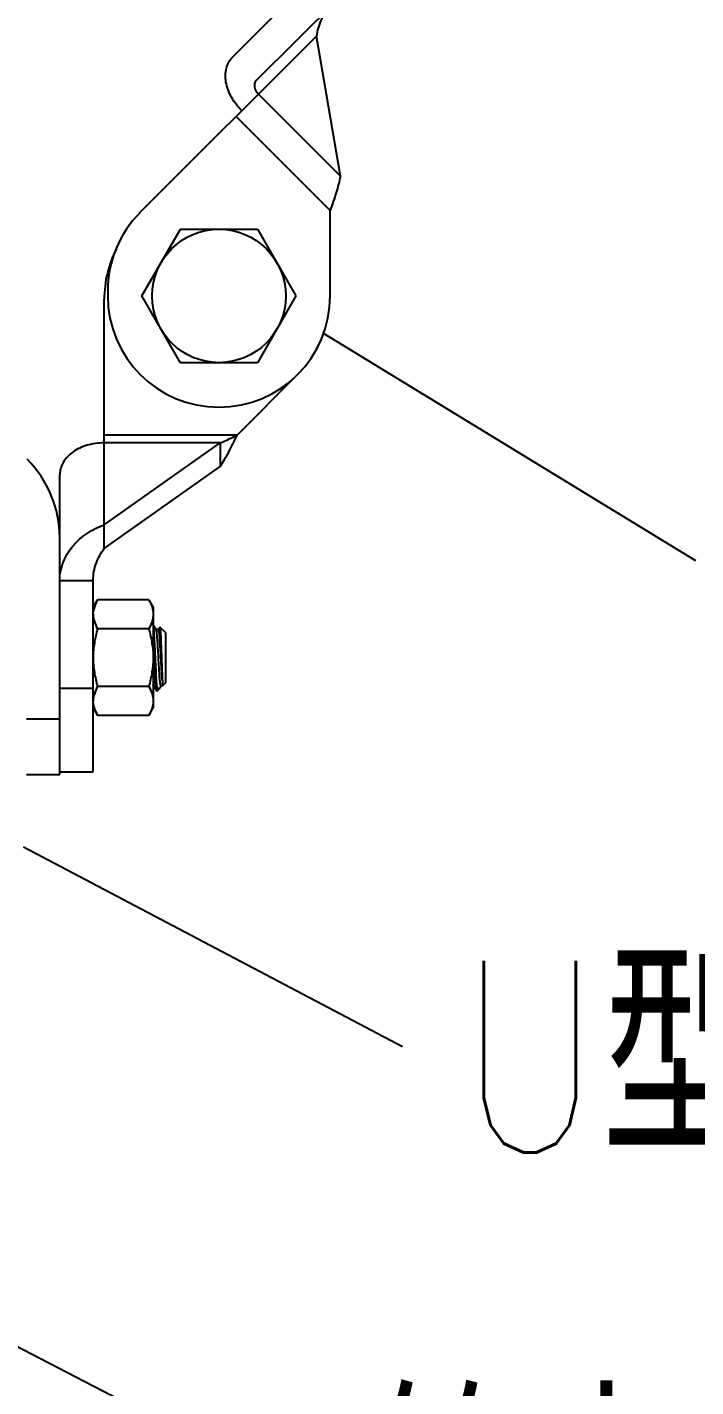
# Model space of a CAD drawing. Extents: x 1725261 to 1937680, y 860327 to 1571294.
# Drawn here: x 1851645 to 1853041, y 1209677 to 1212515 of the extents above; entities that cross this region are included whole.
import ezdxf

# ---------------------------------------------------------------- set-up
doc = ezdxf.new("R2010")
doc.units = 0
doc.header["$LTSCALE"] = 1000
doc.header["$MEASUREMENT"] = 0
doc.layers.add('W_DIM', color=4, linetype='Continuous')
doc.styles.get("Standard").update_dxf_attribs({"font": 'gbenor.shx', "bigfont": 'gbcbig.shx'})
doc.styles.add('wwp100', font='txt.shx', dxfattribs={"width": 0.7, "height": 400, "bigfont": 'hztxt.shx'})
doc.dimstyles.get("Standard").update_dxf_attribs({"dimtxt": 0.18, "dimasz": 0.18, "dimexe": 0.18, "dimexo": 0.0625, "dimgap": 0.09, "dimtad": 0, "dimtih": 1, "dimtoh": 1, "dimdec": 4, "dimzin": 0, "dimdsep": 46, "dimtxsty": 'Standard', "dimcen": 0.09, "dimadec": 0, "dimazin": 0, "dimtfac": 1, "dimtdec": 4, "dimtofl": 0, "dimtmove": 0, "dimatfit": 3, "dimfxl": 0, "dimtolj": 1, "dimtzin": 0, "dimarcsym": 0})

msp = doc.modelspace()

# ---------------------------------------------------------------- linework, layer by layer
at = {"linetype": 'Continuous'}
for p, q in [((1852073.9, 1212452.4), (1852244.3, 1212622.9)), ((1852123.1, 1212403.2), (1852293.6, 1212573.6)), ((1851881.2, 1212128.4), (1852248.9, 1212496.1)), ((1852299.1, 1212204), (1852248.9, 1212496.1)), ((1852299.1, 1212204), (1852127.9, 1212375.1)), ((1852081.5, 1212328.7), (1852277.8, 1212132.3)), ((1852277.8, 1211954), (1852277.8, 1212132.3)), ((1851884.5, 1211954), (1851965, 1212093.4)), ((1851965, 1212093.4), (1852126, 1212093.4)), ((1852126, 1212093.4), (1852206.4, 1211954)), ((1851813.2, 1211964.1), (1851813.2, 1211954)), ((1851965, 1211814.6), (1851884.5, 1211954)), ((1852206.4, 1211954), (1852126, 1211814.6)), ((1851806, 1211426.8), (1851806, 1211946.8)), ((1852126, 1211814.6), (1851965, 1211814.6)), ((1852083.6, 1211663.6), (1852209.8, 1211789.7)), ((1852083.6, 1211663.6), (1851806, 1211663.6)), ((1852048, 1211647.1), (1851806, 1211647.1)), ((1851806, 1211476), (1852048, 1211647.1)), ((1852048, 1211647.1), (1852048, 1211597.9)), ((1851713.1, 1210955), (1851713.1, 1211581.4)), ((1851806, 1211426.8), (1852048, 1211597.9)), ((1851713.1, 1211359.9), (1851782.8, 1211359.9)), ((1851782.8, 1210960.8), (1851782.8, 1211359.9)), ((1851782.8, 1211303.5), (1851792.1, 1211319.6)), ((1851898.9, 1211319.6), (1851792.1, 1211319.6)), ((1851898.9, 1211319.6), (1851908.2, 1211303.5)), ((1851908.2, 1211303.5), (1851908.2, 1211094.4)), ((1851898.9, 1211259.3), (1851792.1, 1211259.3)), ((1851914.5, 1211257.3), (1851908.2, 1211268.2)), ((1851919.2, 1211257.6), (1851914.2, 1211257.6)), ((1851922, 1211262.7), (1851919.1, 1211257.7)), ((1851922, 1211262.7), (1851922.2, 1211262.8)), ((1851933.8, 1211251.2), (1851922.2, 1211262.8)), ((1851933.8, 1211251.2), (1851933.8, 1211146.7)), ((1851713.1, 1211135.1), (1851782.8, 1211135.1)), ((1851898.9, 1211138.6), (1851792.1, 1211138.6)), ((1851908.2, 1211140.3), (1851909.1, 1211140.3)), ((1851908.8, 1211140.6), (1851908.6, 1211140.9)), ((1851908.8, 1211140.6), (1851915.2, 1211129.5)), ((1851915.4, 1211129.2), (1851915.2, 1211129.5)), ((1851916.3, 1211129.2), (1851915.4, 1211129.2)), ((1851916.3, 1211129.2), (1851916.3, 1211138.1)), ((1851920.2, 1211133.1), (1851916.3, 1211129.2)), ((1851920.2, 1211133.1), (1851920.9, 1211134)), ((1851920.9, 1211134), (1851924.5, 1211140.3)), ((1851924.4, 1211140.3), (1851927.4, 1211140.3)), ((1851927.4, 1211151.4), (1851927.4, 1211140.3)), ((1851933.8, 1211146.7), (1851927.4, 1211140.3)), ((1851643.4, 1211071.2), (1851713.1, 1211071.2)), ((1851782.8, 1211094.4), (1851792.1, 1211078.3)), ((1851898.9, 1211078.3), (1851792.1, 1211078.3)), ((1851898.9, 1211078.3), (1851908.2, 1211094.4)), ((1851713.1, 1210960.8), (1851782.8, 1210960.8)), ((1851643.4, 1210955), (1851713.1, 1210955))]:
    msp.add_line(p, q, dxfattribs=at)
msp.add_circle((1852045.5, 1211954), 139.4, dxfattribs=at)
for centre, radius, start, end in [((1852045.5, 1211964.1), 232.3, 135, 180), ((1852038.3, 1211946.8), 232.3, 152.9997, 180), ((1852045.5, 1211954), 232.3, 180, 0), ((1851480.7, 1211448.7), 232.3, 0, 45), ((1851829.7, 1211289.3), 47, 172.5984, 173.3691), ((1851913, 1211142.6), 4.7, 198.4953, 200.8866), ((1851829.7, 1211108.6), 47, 186.6309, 187.4031)]:
    msp.add_arc(centre, radius, start, end, dxfattribs=at)
for points, knots in [([(1852279.8, 1212559.8), (1852271, 1212551), (1852257.2, 1212530.7), (1852250.7, 1212507.4), (1852248.9, 1212496.1)], [0, 0, 0, 0, 0.522516, 1, 1, 1, 1]), ([(1852093.1, 1212340.3), (1852084.6, 1212348.7), (1852070.4, 1212367.4), (1852058.6, 1212398.6), (1852058.5, 1212429.1), (1852067.7, 1212446.3), (1852073.9, 1212452.4)], [0, 0, 0, 0, 0.287971, 0.555344, 0.790532, 1, 1, 1, 1]), ([(1852123.1, 1212403.2), (1852120, 1212400), (1852117.9, 1212388.2), (1852123.9, 1212379.2), (1852127.9, 1212375.1)], [0, 0, 0, 0, 0.440241, 1, 1, 1, 1]), ([(1852299.1, 1212204), (1852297, 1212192.5), (1852290.2, 1212168.4), (1852282.1, 1212144.9), (1852277.8, 1212132.3)], [0, 0, 0, 0, 0.468219, 1, 1, 1, 1]), ([(1851806, 1211647.1), (1851794, 1211647.1), (1851770.8, 1211644), (1851740.4, 1211630.3), (1851718.7, 1211608.8), (1851713.1, 1211590.1), (1851713.1, 1211581.4)], [0, 0, 0, 0, 0.287969, 0.555344, 0.790533, 1, 1, 1, 1]), ([(1852048, 1211647.1), (1852051, 1211648.2), (1852063.2, 1211653.1), (1852074.8, 1211659.1), (1852083.6, 1211663.6)], [0, 0, 0, 0, 0.244001, 1, 1, 1, 1]), ([(1852048, 1211597.9), (1852054.6, 1211607.5), (1852066.9, 1211629.3), (1852077.8, 1211651.7), (1852083.6, 1211663.6)], [0, 0, 0, 0, 0.468219, 1, 1, 1, 1]), ([(1851713.1, 1211359.9), (1851713.1, 1211372.7), (1851718.1, 1211398.9), (1851745.7, 1211444.3), (1851781, 1211467.4), (1851806, 1211476)], [0, 0, 0, 0, 0.244342, 0.495326, 1, 1, 1, 1]), ([(1851782.8, 1211359.9), (1851782.8, 1211372.4), (1851787.3, 1211396.5), (1851799.3, 1211417.5), (1851806, 1211426.8)], [0, 0, 0, 0, 0.522516, 1, 1, 1, 1]), ([(1851792.1, 1211319.6), (1851791, 1211317.7), (1851786.9, 1211310.1), (1851784, 1211301.7), (1851783.1, 1211295.4)], [0, 0, 0, 0, 0.26074, 1, 1, 1, 1]), ([(1851898.9, 1211319.6), (1851901.6, 1211314.9), (1851906.3, 1211305.3), (1851908.2, 1211294.6), (1851908.2, 1211289.5)], [0, 0, 0, 0, 0.514931, 1, 1, 1, 1]), ([(1851782.8, 1211289.5), (1851782.8, 1211284.3), (1851784.7, 1211273.7), (1851789.4, 1211264), (1851792.1, 1211259.3)], [0, 0, 0, 0, 0.485069, 1, 1, 1, 1]), ([(1851908.2, 1211289.5), (1851908.2, 1211284.3), (1851906.3, 1211273.7), (1851901.6, 1211264), (1851898.9, 1211259.3)], [0, 0, 0, 0, 0.485069, 1, 1, 1, 1]), ([(1851792.1, 1211259.3), (1851789.3, 1211249.5), (1851784.5, 1211229.6), (1851782.8, 1211209.1), (1851782.8, 1211198.9)], [0, 0, 0, 0, 0.500104, 1, 1, 1, 1]), ([(1851898.9, 1211259.3), (1851901.7, 1211249.5), (1851906.4, 1211229.6), (1851908.2, 1211209.1), (1851908.2, 1211198.9)], [0, 0, 0, 0, 0.500104, 1, 1, 1, 1]), ([(1851916.3, 1211138.1), (1851915.3, 1211148.6), (1851914.5, 1211166.1), (1851913.3, 1211190.9), (1851912.3, 1211212), (1851911.3, 1211231.8), (1851910.5, 1211248.4), (1851909.3, 1211260.1), (1851908.9, 1211266.3), (1851908.2, 1211268.1)], [0, 0, 0, 0, 0.242677, 0.403766, 0.571084, 0.728325, 0.86011, 0.953625, 1, 1, 1, 1]), ([(1851914.8, 1211130.8), (1851914.3, 1211132.7), (1851913.8, 1211137.9), (1851912.6, 1211152.7), (1851911.4, 1211177.2), (1851909.9, 1211209.1), (1851908.8, 1211231.3), (1851908.2, 1211242)], [0, 0, 0, 0, 0.052851, 0.14115, 0.400167, 0.712507, 1, 1, 1, 1]), ([(1851914.8, 1211256.5), (1851914.8, 1211256.7), (1851914.7, 1211257), (1851914.6, 1211257.2), (1851914.5, 1211257.3)], [0, 0, 0, 0, 0.571751, 1, 1, 1, 1]), ([(1851924.4, 1211140.3), (1851924, 1211140.3), (1851923.6, 1211142.2), (1851923, 1211144.6), (1851922.5, 1211149.7), (1851921.9, 1211156), (1851921.3, 1211163.9), (1851920.5, 1211176.5), (1851919.6, 1211193.6), (1851918.4, 1211214.1), (1851917.4, 1211232.5), (1851916.2, 1211246.4), (1851915.6, 1211254), (1851914.8, 1211256.5)], [0, 0, 0, 0, 0.00993, 0.035692, 0.077147, 0.133012, 0.201431, 0.280113, 0.457397, 0.641103, 0.8066, 0.931746, 1, 1, 1, 1]), ([(1851927.4, 1211151.4), (1851926.5, 1211161.2), (1851925.6, 1211177), (1851924.3, 1211198.9), (1851923.4, 1211216.4), (1851922.5, 1211230.3), (1851921.8, 1211240.1), (1851921.3, 1211246), (1851920.8, 1211250.7), (1851920.4, 1211254.4), (1851919.9, 1211256.3), (1851919.5, 1211257.6), (1851919.2, 1211257.6)], [0, 0, 0, 0, 0.275467, 0.445769, 0.616141, 0.769932, 0.835819, 0.892144, 0.937558, 0.970974, 0.991706, 1, 1, 1, 1]), ([(1851922.2, 1211262.8), (1851922.5, 1211262.5), (1851922.5, 1211261.2), (1851923, 1211258.8), (1851923.2, 1211255), (1851923.7, 1211247.4), (1851924.2, 1211235.4), (1851924.8, 1211218.8), (1851925.4, 1211200.4), (1851926.2, 1211177.8), (1851926.8, 1211161.4), (1851927.4, 1211151.4)], [0, 0, 0, 0, 0.009691, 0.032013, 0.066681, 0.112991, 0.236161, 0.390242, 0.560502, 0.730169, 1, 1, 1, 1]), ([(1851782.8, 1211198.9), (1851782.8, 1211188.7), (1851784.5, 1211168.3), (1851789.3, 1211148.4), (1851792.1, 1211138.6)], [0, 0, 0, 0, 0.499896, 1, 1, 1, 1]), ([(1851908.2, 1211198.9), (1851908.2, 1211188.7), (1851906.4, 1211168.3), (1851901.7, 1211148.4), (1851898.9, 1211138.6)], [0, 0, 0, 0, 0.499896, 1, 1, 1, 1]), ([(1851792.1, 1211138.6), (1851789.4, 1211133.9), (1851784.7, 1211124.2), (1851782.8, 1211113.6), (1851782.8, 1211108.4)], [0, 0, 0, 0, 0.514931, 1, 1, 1, 1]), ([(1851898.9, 1211138.6), (1851901.6, 1211133.9), (1851906.3, 1211124.2), (1851908.2, 1211113.6), (1851908.2, 1211108.4)], [0, 0, 0, 0, 0.514931, 1, 1, 1, 1]), ([(1851916.3, 1211138.1), (1851916.6, 1211137.1), (1851917.2, 1211135.5), (1851918, 1211133.6), (1851919.2, 1211132.5), (1851920, 1211132.9), (1851920.2, 1211133.1)], [0, 0, 0, 0, 0.409984, 0.688664, 0.852512, 1, 1, 1, 1]), ([(1851783.1, 1211102.5), (1851783.4, 1211100.4), (1851785.1, 1211091.9), (1851788.8, 1211083.9), (1851792.1, 1211078.3)], [0, 0, 0, 0, 0.241319, 1, 1, 1, 1]), ([(1851908.2, 1211108.4), (1851908.2, 1211103.3), (1851906.3, 1211092.6), (1851901.6, 1211083), (1851898.9, 1211078.3)], [0, 0, 0, 0, 0.485069, 1, 1, 1, 1])]:
    msp.add_open_spline(points, degree=3, knots=knots, dxfattribs=at)
for points in [[(1851908.5, 1211141.1), (1851908.4, 1211141.5), (1851908.3, 1211141.9), (1851908.2, 1211142.4)], [(1851915.2, 1211129.5), (1851915, 1211129.9), (1851914.9, 1211130.3), (1851914.8, 1211130.8)]]:
    msp.add_open_spline(points, degree=3, dxfattribs=at)

# ---------------------------------------------------------------- texts
at = {"layer": 'W_DIM', "color": 7, "style": 'wwp100', "width": 0.8}
for s, p in [('U型管吊架', (1852544.1, 1210165.8)), ('管夹', (1852373.2, 1209249.5))]:
    msp.add_text(s, height=400, dxfattribs=at).set_placement(p)

# ---------------------------------------------------------------- leaders
for points in [[(1852264.2, 1211875.5), (1853040.9, 1211401.8)], [(1851637.6, 1210803.8), (1852429, 1210387.1)], [(1851432, 1209861.1), (1852172, 1209477.7)]]:
    msp.add_leader(points, dimstyle='Standard', override={"dimgap": 20, "dimtad": 0})

doc.saveas('drawing.dxf')
